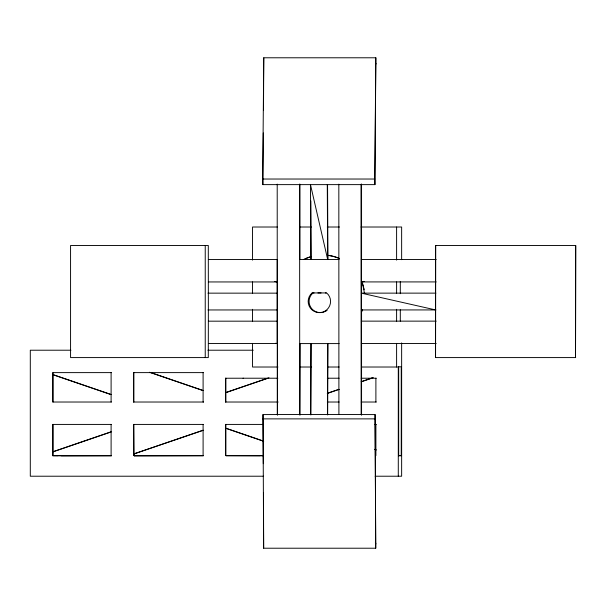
<?xml version="1.0" encoding="UTF-8"?>
<svg xmlns="http://www.w3.org/2000/svg" width="606" height="606" viewBox="0 0 606 606"><rect width="100%" height="100%" fill="white"/><g stroke="black" fill="none" stroke-linecap="round" stroke-linejoin="round"><path stroke-width="0.91" d="M277.518 415.224L277.495 300.614M299.909 259.497L299.909 184.156M361.312 414.519L361.244 184.171M361.562 415.224L361.57 343.534M435.722 245.498L435.555 357.585L435.547 245.498L575.7 245.498L575.533 357.585L575.7 245.498M310.643 414.466L375.076 414.587L375.728 548.218L263.648 548.218L263.004 414.587L310.643 414.466L310.893 343.587M310.855 414.966L311.143 343.587M327.445 414.519L327.695 343.587M327.657 414.966L327.944 343.587M262.716 179.028L263.761 57.782L375.834 57.782L374.932 184.625L262.86 184.625L262.716 179.028L374.788 179.028L374.932 184.625M262.86 184.625L263.307 132.934M263.496 110.375L263.761 57.782M374.788 179.028L375.834 57.782M263.648 548.218L263.489 492.951M375.728 548.218L375.076 414.587M375.425 65.168L375.978 63.388M52.73 451.796L110.845 431.896M226.159 392.408L268.958 377.758M53.131 451.796L111.246 431.896M226.568 392.408L266.685 378.667M203.487 455.72L134.176 455.72L134.176 453.818L202.949 430.268M134.176 453.818L203.358 430.268M327.225 393.317L338.845 389.34M361.199 381.682L372.819 377.705M327.626 393.317L339.246 389.34M361.6 381.682L373.228 377.705M111.504 424.42L52.692 424.42L52.692 455.697L111.504 455.583L61.297 455.674M364.373 281.525L361.57 281.919L361.57 293.137M317.915 292.933L319.112 292.933M319.763 292.933L321.051 292.933M325.437 292.933L326.217 292.933M225.485 378.242L225.894 378.242L225.894 402.02L225.485 402.02L225.485 378.242L243.415 378.22M133.896 424.42L134.176 455.72L203.502 455.553L133.494 455.553L133.494 424.42L203.502 424.42M277.336 227.015L252.528 227.015L252.528 260.125M299.538 227.015L311.348 227.015M327.248 227.015L339.489 227.015M361.024 227.015L401.642 227.015L401.642 259.679M208.411 259.55L277.495 259.55M299.659 259.497L339.125 259.497M361.32 259.55L436.206 259.535M208.411 281.949L277.495 281.949L274.692 281.54M361.32 281.919L436.199 281.919M207.987 293.152L277.495 293.152M435.911 293.13L361.32 293.137L435.616 309.931M207.987 309.954L277.495 309.954M361.32 309.939L435.911 309.931M208.411 321.172L277.495 321.172M361.32 321.135L436.206 321.135M208.411 343.549L277.495 343.534L275.624 343.261M361.32 343.534L436.199 343.534M339.155 343.587L299.69 343.587L299.614 184.156M70.925 350.215L30.3 350.215L30.3 476.218L263.534 476.218M207.911 350.215L253.263 350.215M435.555 357.585L575.7 357.585M398.415 366.804L401.24 366.804L401.24 455.674L398.407 455.674L401.24 455.674M277.957 367.016L252.528 367.016L252.528 343.367M299.409 367.016L311.651 367.016M327.657 367.016L339.163 367.016M361.562 367.016L398.286 367.016L398.286 476.218M111.504 372.614L52.692 372.622L52.692 402.02L111.504 402.02M203.502 372.614L133.494 372.614L133.494 402.02L133.896 402.02L133.896 372.614M243.014 378.22L277.828 378.22M327.308 378.22L339.155 378.22M361.229 378.22L376.296 378.22M133.494 402.02L203.502 402.02L203.101 402.02L203.101 372.614M225.485 402.02L278.162 402.02M327.308 402.02L339.155 402.02M361.229 402.02L376.296 402.02M262.845 418.875L374.925 418.875M263.519 424.42L225.485 424.42L225.485 455.538L263.11 455.538M374.417 424.42L376.296 424.42M134.176 455.72L203.268 455.697M225.985 455.682L263.534 455.674M52.692 455.697L111.534 455.712L60.774 455.674M225.924 455.72L263.587 455.72M375.152 476.218L401.642 476.218L401.642 342.905M314.082 292.933L313.075 292.933L311.401 294.614A11.203 11.196 0 0 0 321.756 312.529M259.997 455.674L225.894 455.538L225.894 424.42M57.926 455.674L53.093 455.583L53.093 424.42M150.78 372.569L203.381 390.575M149.485 372.258L202.98 390.575M374.614 449.341L376.402 449.955M225.69 428.131L262.307 440.668M226.174 428.434L263.693 441.282M54.025 374.947L111.246 394.544M52.73 374.644L110.845 394.544M375.356 542.128L375.879 543.93M263.004 414.587L263.307 463.681M327.558 184.769L327.922 259.497M327.285 184.747L327.672 259.497L310.492 184.694L310.878 259.497M310.833 200.851L311.128 259.497M361.555 184.179L361.57 259.55M361.221 184.247L361.297 414.618M338.83 184.156L338.905 414.542M277.207 184.118L277.283 414.618M400.301 281.396L400.301 293.698M400.301 309.795L400.301 321.15M398.687 366.804L398.687 455.674M396.604 227.015L396.604 260.118M396.604 281.881L396.604 293.228M396.604 309.31L396.604 321.612M396.604 343.367L396.604 367.016M375.894 378.22L375.894 402.02M375.894 424.42L375.894 455.614M361.57 309.939L361.57 321.135M299.94 415.254L299.94 343.587L299.69 414.542M277.245 259.55L277.245 343.534M252.528 281.881L252.528 293.228M252.528 309.31L252.528 321.612M205.237 245.498L205.237 357.585M203.101 424.42L203.101 455.553M134.577 453.818L134.577 455.72M111.103 372.614L111.103 402.02M111.103 424.42L111.103 455.697M53.093 372.622L53.093 402.02M303.917 259.353A42.003 41.981 90 0 1 310.757 256.686M327.975 255.376A42.003 41.981 90 0 1 339.413 258.573M361.949 282.661A42.003 41.981 90 0 1 364.32 293.365M362.539 309.636A42.003 41.981 90 0 1 361.949 311.37M305.083 258.951A42.003 41.981 90 0 1 311.09 256.686M327.399 255.262A42.003 41.981 90 0 1 338.898 258.209M362.593 283.525A42.003 41.981 90 0 1 363.388 286.146M363.82 287.911A42.003 41.981 90 0 1 364.176 289.713M327.111 310.31A11.203 11.196 0 0 1 324.574 311.772M323.892 312.029A11.203 11.196 0 0 1 322.475 312.408M208.366 309.954L208.297 357.585L70.569 357.585L70.569 245.498L208.297 245.498L208.366 309.954M312.151 292.933L310.477 294.614A11.203 11.196 0 0 0 311.802 309.689A11.203 11.196 0 0 0 326.937 309.681A11.203 11.196 0 0 0 328.247 294.607L326.566 292.933L312.151 292.933"/></g></svg>
